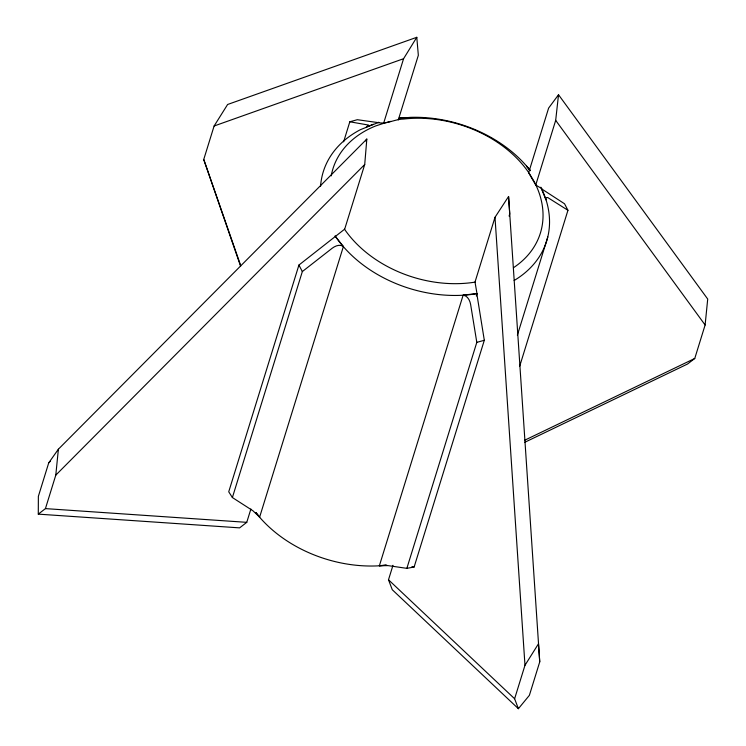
<?xml version="1.0" encoding="UTF-8"?>
<svg xmlns="http://www.w3.org/2000/svg" width="746" height="746" viewBox="0 0 746 746"><rect width="100%" height="100%" fill="white"/><g stroke="black" fill="none" stroke-linecap="round" stroke-linejoin="round"><path stroke-width="1.12" d="M250.889 509.005L246.758 522.34L239.615 527.87L38.288 514.134L38.363 496.351L48.723 462.884L58.384 449.204L366.827 139.064L364.719 164.512L344.689 229.125L298.922 265.054L228.733 491.8L232.388 497.545L252.913 510.749L259.636 517.099L343.384 246.525L335.28 236.37M38.288 514.134L45.431 508.613L55.791 475.146L58.384 449.204M524.839 442.257L687.616 363.983L694.759 358.462L705.119 324.995L707.712 299.053L558.521 94.733L548.618 108.095L528.625 172.764L535.749 184.999L541.745 188.626M535.749 184.999L555.686 120.358L558.521 94.733M331.215 175.869A108.59 79.803 17.2 0 1 375.695 125.943L383.603 123.342L403.577 58.71L416.79 37.3L227.614 104.487L214.102 126.009L203.742 159.476L240.613 266.285M509.089 216.088L509.76 213.897L508.567 196.506L494.999 217.31L475.015 282.025L477.02 293.812L476.33 296.031M232.388 497.545L302.335 271.572L332.222 248.213C335.28 245.891 339.924 243.923 343.384 246.525M343.617 141.833L349.818 121.794L357.325 119.705L378.101 122.605C386.745 124.479 394.895 119.118 403.633 119.052A108.59 79.803 17.2 0 1 529.399 173.604L534.061 181.39A108.59 79.803 17.2 0 1 513.453 267.73M378.101 122.605L378.856 122.297L360.449 129.655A116.945 85.949 17.2 0 0 320.566 186.276M398.299 119.892L418.338 55.297L416.79 37.3M379.388 565.72L463.145 295.146L476.787 293.542L484.313 340.279L414.123 567.025L406.859 568.349L388.106 565.627L379.388 565.72L385.887 565.067M508.567 196.506L539.74 661.87L529.38 695.337L518.386 708.7L392.275 589.732L388.498 579.782L392.974 565.319M406.859 568.349L476.806 342.367L470.614 304.387C469.905 300.386 467.593 295.761 463.145 295.146M517.37 335.178L547.797 236.939M519.71 366.137L567.948 210.288L564.535 203.77L541.437 188.766L545.941 199.825L545.951 197.662L547.667 197.504L567.948 210.288M518.386 708.7L514.619 698.75L524.979 665.283L538.491 643.761L539.74 661.87M365.512 140.947L366.827 139.064M48.723 462.884L50.364 461.233M55.791 475.146L364.719 164.512M383.603 123.342L390.764 121.356M524.634 440.261L694.759 358.462M214.102 126.009L403.577 58.71M373.373 124.265L366.351 126.951L368.561 125.067L349.818 121.794M476.806 342.367L484.313 340.279M398.495 118.427L410.263 117.364A116.945 85.949 17.2 0 1 530.285 170.582M399.418 118.166L405.889 117.681M406.812 117.588L400.061 117.784M45.431 508.613L246.758 522.34M411.895 566.718L414.123 567.025M388.498 579.782L514.619 698.75M529.753 169.547L526.573 166.218L530.098 170.685M256.111 512.633L259.636 517.099M555.686 120.358L705.119 324.995M298.922 265.054L302.335 271.572M203.742 159.476L240.585 265.222M494.999 217.31L524.979 665.283M386.782 565.151A116.945 85.949 17.2 0 1 255.915 512.726M540.859 187.19A116.945 85.949 17.2 0 1 514.143 280.496M476.89 293.691A116.945 85.949 17.2 0 1 335.103 235.829M475.146 282.109A108.59 79.803 17.2 0 1 344.484 229.162"/></g></svg>
